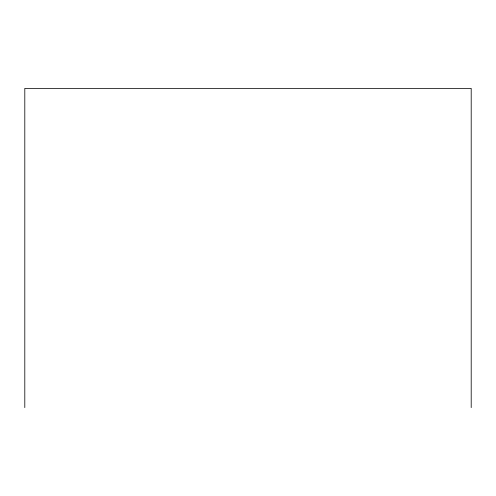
<?xml version="1.0" encoding="UTF-8"?>
<svg xmlns="http://www.w3.org/2000/svg" width="496" height="496" viewBox="0 0 496 496"><rect width="100%" height="100%" fill="white"/><g stroke="black" fill="none" stroke-linecap="round" stroke-linejoin="round"><path stroke-width="0.74" d="M471.2 407.619L471.2 88.381L24.8 88.381L24.8 407.619"/></g></svg>
